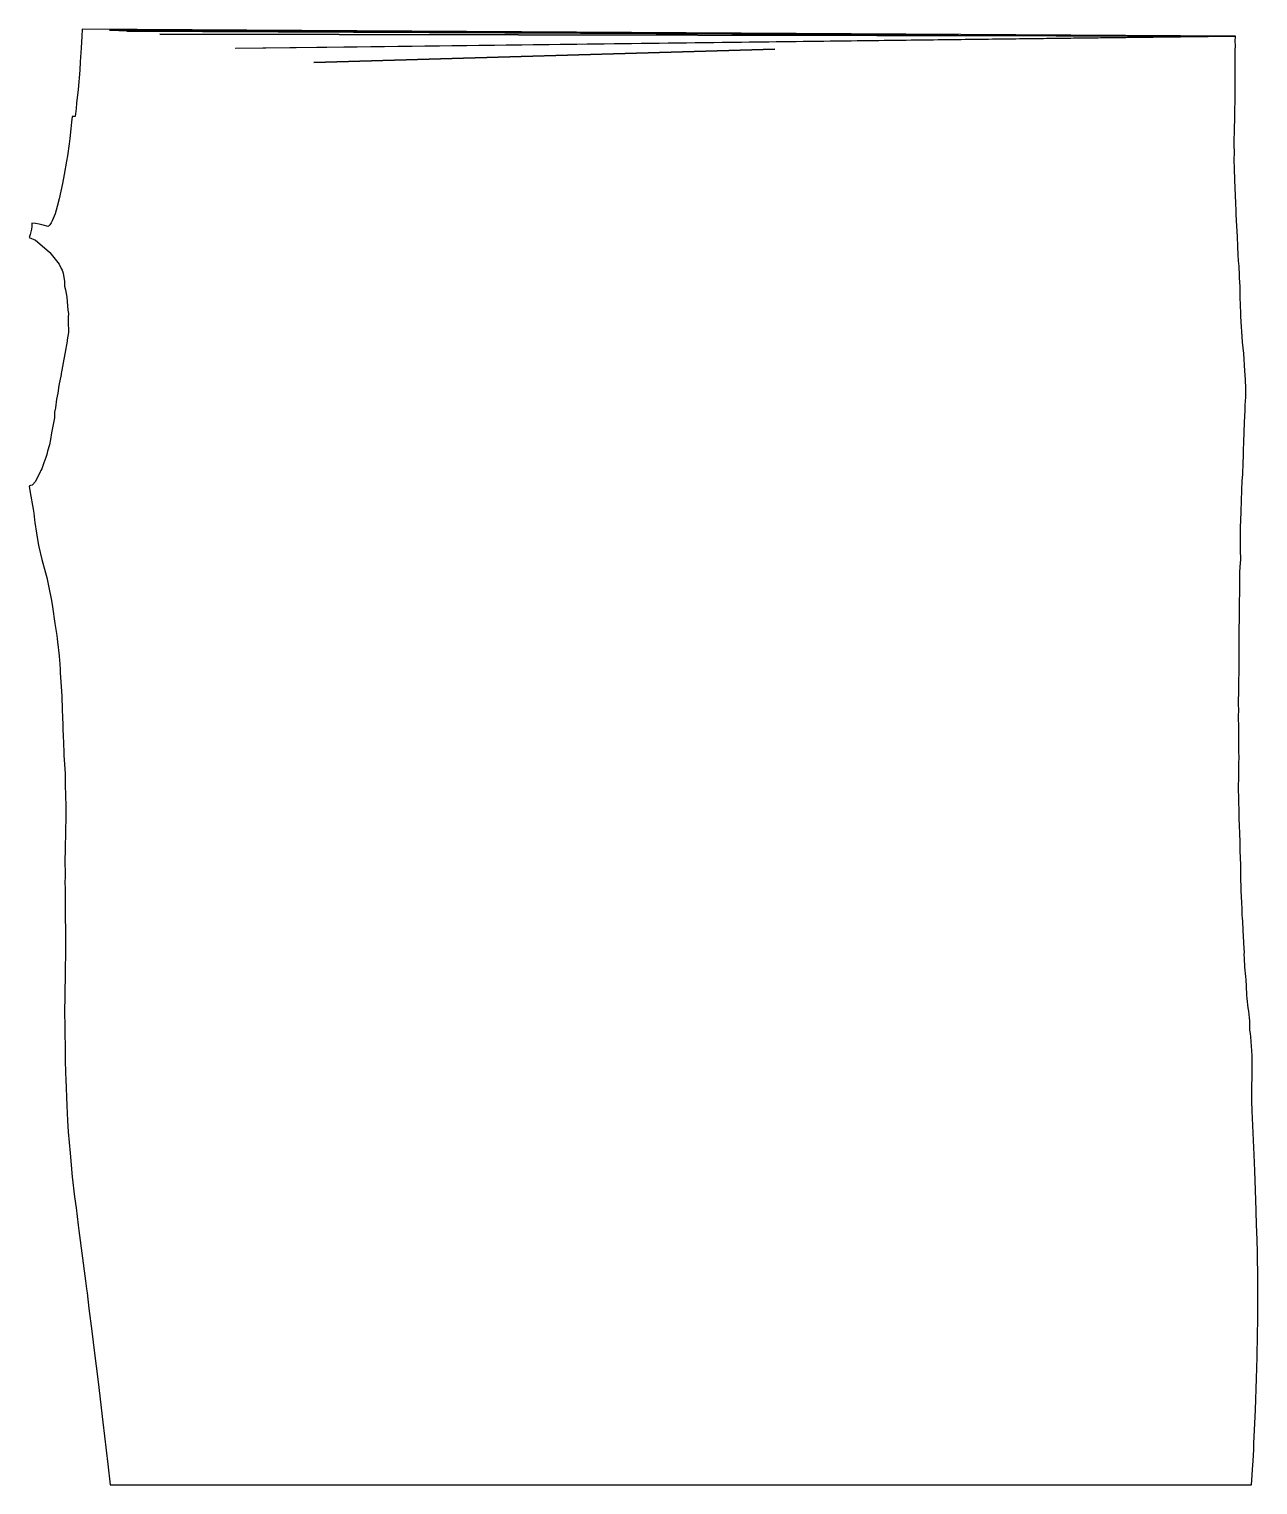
# Model space of a CAD drawing. Extents: x 4 to 159, y 0 to 184.
import ezdxf

# ---------------------------------------------------------------- set-up
doc = ezdxf.new("R2010")
doc.units = 0
doc.layers.add('8_24000', color=7, linetype='CONTINUOUS')

msp = doc.modelspace()

# ---------------------------------------------------------------- linework, layer by layer
at = {"layer": '8_24000', "color": 5}
for points in [[(9.791, 35.087), (10.068, 32.856), (10.166, 32.196), (10.992, 25.825), (11.112, 24.826), (11.188, 24.292), (11.432, 22.346), (11.782, 19.442), (11.963, 18.071), (12.089, 16.997), (12.588, 13.027), (13.194, 7.962), (13.806, 2.61), (14.092, 0.006), (158.53401, 0.006), (158.606, 1.238), (158.658, 1.952), (158.716, 3.05), (158.80801, 4.498), (158.83601, 5.244), (159.039, 9.489), (159.17001, 13.46), (159.24301, 16.15), (159.285, 19.025), (159.32501, 20.908), (159.33, 23.074), (159.31401, 25.824), (159.26201, 29.594), (159.19, 32.174), (159.16301, 32.795), (159.11401, 34.783), (158.98401, 38.547), (158.93001, 39.772), (158.856, 41.768), (158.714, 44.576), (158.59601, 47.362), (158.55602, 48.548), (158.55801, 50.096), (158.62201, 51.998), (158.62801, 52.576), (158.62201, 53.548), (158.59601, 54.336), (158.55701, 54.936), (158.50401, 55.544), (158.45601, 56.73), (158.408, 57.14), (158.33, 57.562), (158.33, 58.334), (158.31601, 58.728), (158.276, 59.13), (158.17401, 59.948), (158.104, 60.364), (158.048, 60.772), (158.022, 61.168), (157.97801, 61.572), (157.94801, 61.968), (157.90001, 63.14), (157.84401, 63.932), (157.798, 64.334), (157.692, 65.522), (157.65201, 66.686), (157.61601, 67.084), (157.62201, 67.46201), (157.60001, 67.854), (157.53801, 68.64001), (157.45801, 70.19601), (157.42001, 71.35201), (157.37801, 71.746), (157.354, 72.134), (157.34601, 72.51801), (157.32401, 72.90401), (157.3, 73.674), (157.22801, 75.216), (157.18401, 77.132), (157.158, 77.51801), (157.18001, 78.274), (157.177, 78.438), (157.14401, 79.426), (157.09401, 80.19601), (157.10201, 81.332), (157.06201, 82.48), (157.01501, 83.409), (156.95201, 84.396), (156.968, 85.152), (156.96501, 85.313), (156.93001, 86.51501), (156.90001, 87.05601), (156.869, 87.97701), (156.86601, 88.578), (156.908, 89.33401), (156.90201, 90.47201), (156.94, 91.228), (156.944, 92.147), (156.93401, 92.746), (156.938, 93.506), (156.93102, 93.983), (156.90201, 95.78201), (156.86601, 97.298), (156.90601, 98.05801), (156.89001, 98.816), (156.90201, 100.71201), (156.91301, 101.631), (156.94601, 102.992), (156.95201, 104.132), (156.944, 104.89001), (156.95201, 105.27), (156.96301, 108.089), (156.996, 109.83201), (156.98801, 111.133), (156.994, 111.732), (157.026, 112.983), (157.048, 115.54401), (157.15001, 116.714), (157.16801, 117.09601), (157.16801, 117.478), (157.138, 118.01401), (157.11801, 118.604), (157.134, 119.75201), (157.13, 120.51201), (157.14201, 121.27601), (157.18001, 122.05201), (157.20001, 123.2), (157.298, 125.90401), (157.35001, 127.06801), (157.41801, 127.85801), (157.42601, 128.244), (157.472, 129.028), (157.468, 129.408), (157.51201, 130.192), (157.522, 130.96201), (157.56401, 131.955), (157.62801, 134.45401), (157.72601, 136.03801), (157.73901, 136.60101), (157.76601, 137.21001), (157.804, 137.612), (157.80701, 138.58801), (157.804, 138.76201), (157.746, 139.882), (157.664, 140.98401), (157.54401, 143.21001), (157.39001, 144.64201), (157.326, 145.36401), (157.22801, 147.20401), (157.18201, 147.936), (157.17601, 148.31201), (157.097, 150.32201), (157.08, 150.908), (157.07001, 151.66), (157.00201, 152.75201), (157.00801, 153.134), (156.994, 153.50401), (156.96001, 153.858), (156.95601, 154.23401), (156.884, 154.94), (156.85001, 155.67201), (156.78001, 156.75401), (156.73701, 158.011), (156.65401, 159.29601), (156.59401, 160.76401), (156.58, 161.283), (156.53201, 162.22), (156.412, 165.134), (156.382, 166.61401), (156.34201, 167.70601), (156.35101, 168.61801), (156.34401, 169.59201), (156.37201, 171.88), (156.40201, 172.66), (156.42001, 174.188), (156.45401, 174.97801), (156.46201, 175.36401), (156.46001, 176.86801), (156.44801, 177.761), (156.451, 181.233), (156.45601, 181.54201), (156.48201, 182.17401), (156.47701, 182.69801), (156.49001, 183.37401), (10.57, 184.246), (10.516, 183.30801), (10.458, 181.858), (10.326, 180.11201), (10.264, 179.03601), (10.056, 176.60001), (9.868, 174.89401), (9.812, 174.188), (9.694, 173.16602), (9.282, 173.20401), (9.234, 172.48201), (9.151, 171.608), (9.004, 170.41), (8.904, 169.73801), (8.696, 168.19301), (8.596, 167.54601), (8.31, 165.83701), (8.094, 164.70601), (7.886, 163.73001), (7.652, 162.76801), (7.406, 161.81201), (7.132, 160.87401), (7.024, 160.57001), (6.788, 159.98601), (6.652, 159.71001), (6.476, 159.46201), (6.248, 159.26401), (5.648, 159.44801), (5.13, 159.56001), (4.658, 159.62801), (4.216, 159.67001), (4.192, 159.28201), (4.144, 158.91801), (4.076, 158.57001), (3.988, 158.23601), (3.856, 157.858), (4.647, 157.51601), (6.104, 156.31201), (6.419, 156.035), (6.49, 155.96001), (7.509, 154.69101), (7.643, 154.48701), (7.923, 153.957), (8.017, 153.74901), (8.15, 153.37001), (8.32, 152.32001), (8.335, 151.69501), (8.453, 151.23801), (8.629, 150.31001), (8.757, 148.666), (8.822, 148.26701), (8.826, 148.13301), (8.808, 147.92201), (8.814, 147.522), (8.788, 147.28201), (8.837, 145.83301), (8.675, 144.927), (8.668, 144.815), (8.617, 144.51001), (8.563, 144.078), (8.504, 143.82001), (8.171, 142.007), (8.074, 141.556), (7.986, 141.065), (7.927, 140.677), (7.898, 140.552), (7.634, 139.13301), (7.494, 138.173), (7.33, 137.408), (7.183, 136.32001), (7.081, 135.77301), (7.081, 135.065), (6.671, 133.14401), (6.554, 132.326), (6.417, 131.64301), (6.202, 130.819), (6.113, 130.41501), (5.962, 130.035), (5.72, 129.345), (5.445, 128.61501), (5.34, 128.39), (5.241, 128.224), (4.652, 127.008), (4.253, 126.548), (4.048, 126.47001), (3.857, 126.409), (4.002, 125.60801), (4.364, 123.479), (4.436, 122.99801), (4.542, 122.148), (4.597, 121.788), (4.776, 120.44801), (4.994, 119.16401), (5.084, 118.73401), (5.481, 117.12801), (5.937, 115.423), (6.08, 114.844), (6.166, 114.426), (6.37, 113.58), (6.696, 111.926), (6.822, 111.11001), (7.117, 109.04001), (7.354, 107.48601), (7.4, 107.08801), (7.432, 106.69401), (7.656, 104.911), (7.716, 104.32401), (7.744, 103.93201), (7.77, 103.15401), (7.792, 102.76401), (7.914, 101.047), (7.99, 99.842), (8.044, 98.11001), (8.092, 97.15301), (8.106, 96.18001), (8.134, 95.79601), (8.182, 94.64001), (8.194, 94.051), (8.247, 92.512), (8.256, 92.332), (8.305, 91.774), (8.416, 90.04), (8.428, 89.65601), (8.414, 88.888), (8.46, 86.97601), (8.496, 86.21201), (8.49, 84.89001), (8.454, 82.374), (8.4, 80.83), (8.416, 80.45), (8.418, 80.066), (8.392, 79.29401), (8.408, 76.998), (8.384, 76.222), (8.41, 75.464), (8.41, 73.93), (8.422, 73.164), (8.4, 71.622), (8.438, 70.484), (8.446, 68.956), (8.438, 67.41801), (8.408, 65.136), (8.378, 61.638), (8.334, 60.082), (8.336, 59.316), (8.362, 58.558), (8.36, 58.176), (8.382, 56.652), (8.402, 55.896), (8.402, 55.13), (8.423, 53.781), (8.476, 52.106), (8.492, 51.348), (8.62, 47.988), (8.716, 46.142), (8.808, 44.68), (9.039, 41.969), (9.322, 38.994), (9.618, 36.443), (9.791, 35.087)], [(120.912, 183.56001), (14.18, 184.12001), (14.014, 184.12801), (120.912, 183.56001)], [(15.214, 184.06201), (83.356, 183.73201), (15.214, 184.06201)], [(121.44, 183.524), (16.294, 183.97401), (16.236, 183.98201), (121.44, 183.524)], [(20.398, 183.58601), (156.49001, 183.37401), (20.398, 183.58601)], [(45.372, 182.01001), (156.49001, 183.37401), (30.022, 181.81201), (29.982, 181.82001), (45.372, 182.01001)], [(98.19601, 181.70001), (39.888, 180.026), (98.19601, 181.70001)]]:
    msp.add_lwpolyline(points, dxfattribs=at)

doc.saveas('drawing.dxf')
